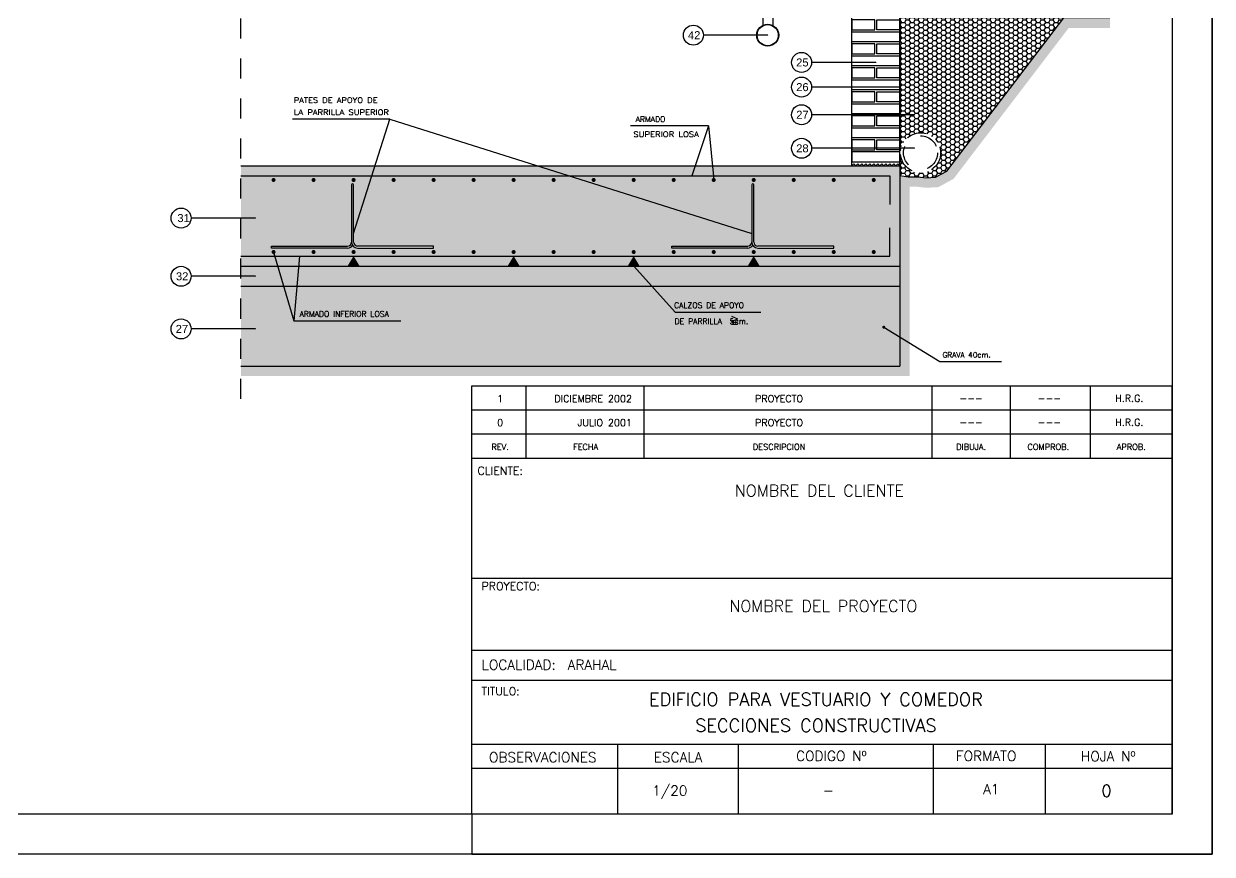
# Model space of a CAD drawing. Header units: millimetres. Extents: x 329.7 to 341.5, y 196.8 to 208.7.
# Drawn here: x 335.6 to 341.54, y 196.8 to 200.95 of the extents above; entities that cross this region are included whole.
import ezdxf
from ezdxf.enums import TextEntityAlignment as Align

# ---------------------------------------------------------------- set-up
doc = ezdxf.new("R2010")
doc.units = ezdxf.units.MM
for name, pattern in [('CYPELINEA', [0]), ('TRAZO_Y_PUNTO', [1, 0.5, -0.25, 0, -0.25]), ('TRAZOS', [0.75, 0.5, -0.25]), ('TRAZOS2', [9.525, 6.35, -3.175])]:
    doc.linetypes.add(name, pattern=pattern)
for name, color, linetype in [('0-CYPE1', 2, 'CYPELINEA'), ('0-CYPE2', 4, 'CYPELINEA'), ('0-CYPE4', 6, 'CYPELINEA'), ('001', 9, 'Continuous'), ('01', 9, 'Continuous'), ('013', 1, 'Continuous'), ('015', 1, 'Continuous'), ('018', 3, 'Continuous'), ('07', 6, 'Continuous'), ('CIANO', 4, 'Continuous'), ('MUROS', 2, 'Continuous')]:
    doc.layers.add(name, color=color, linetype=linetype)
doc.styles.add('romans', font='romans.shx')
doc.styles.add('ROMANT', font='ROMANT.SHX')
doc.styles.add('SMALL', font='ARIAL.TTF', dxfattribs={"height": 0.1})
doc.styles.get("Standard").update_dxf_attribs({"font": 'romans.shx'})
doc.dimstyles.new('20', dxfattribs={"dimscale": 0.02, "dimtxt": 2, "dimasz": 1, "dimexe": 1, "dimexo": 1, "dimgap": 1, "dimtad": 0, "dimtih": 1, "dimtoh": 1, "dimzin": 1, "dimdsep": 46, "dimtxsty": 'romans', "dimblk1": 'ARCHTICK', "dimblk2": 'DOTSMALL', "dimsah": 1, "dimcen": 0.5, "dimclrd": 1, "dimclre": 1, "dimclrt": 4, "dimadec": 0, "dimazin": 0, "dimtfac": 1, "dimtofl": 0, "dimtmove": 0, "dimatfit": 3, "dimldrblk": 'DOTSMALL', "dimfxl": 1, "dimtolj": 1, "dimtzin": 0, "dimarcsym": 0})
pattern_1 = [(0, (-466.010691, -634.69205), (0.0225, 0.012990381), [0.015, -0.03]), (120, (-466.010691, -634.69205), (-0.02249999995, 0.01299038109), [0.015, -0.03]), (60, (-466.010691, -634.69205), (5e-11, 0.02598076209), [-0.03, 0.015])]

# ---------------------------------------------------------------- blocks, each defined once
blk = doc.blocks.new('_DOTSMALL')
at = {"color": 0, "linetype": 'ByBlock', "const_width": 0.5}
blk.add_lwpolyline([(-0.0625, 0, 1), (0.0625, 0, 1)], format="xyb", close=True, dxfattribs=at)

msp = doc.modelspace()

# ---------------------------------------------------------------- hatches: boundary and pattern name
at = {"layer": '001'}
h = msp.add_hatch(dxfattribs=at)
h.set_pattern_fill('AR-PARQ1', color=256, scale=0.00025, angle=45, style=0)
h.paths.add_polyline_path([(340.0245, 199.3502), (339.9745, 199.3807), (339.9745, 199.2354), (336.6817, 199.2354), (336.6817, 199.1854), (340.0245, 199.1854)])
h.paths.add_polyline_path([(340.0245, 200.1316), (340.0619, 200.1316), (340.1042, 200.1263), (340.1674, 200.1297), (340.2431, 200.1709), (340.8191, 200.9254), (341.0245, 200.9254), (341.0245, 200.9754), (340.7944, 200.9754), (340.2098, 200.2097), (340.1534, 200.179), (340.106, 200.1764), (340.065, 200.1816), (340.0163, 200.1816), (339.9745, 200.188), (339.9745, 199.6354), (339.9745, 199.3807), (340.0245, 199.3502)])
at = {"layer": '01', "linetype": 'TRAZOS2', "ltscale": 0.07}
h = msp.add_hatch(dxfattribs=at)
h.set_pattern_fill('HONEY,_O', color=256, scale=0.12)
h.set_pattern_definition(pattern_1)
h.paths.add_polyline_path([(340.7944, 200.9754), (339.9745, 200.9754), (339.9745, 200.188), (340.0163, 200.1816), (340.065, 200.1816), (340.106, 200.1764), (340.1534, 200.179), (340.2098, 200.2097)])
h.paths.add_polyline_path([(340.1785, 200.3011, -1), (339.9785, 200.3011, -1)], flags=16)
h.paths.add_polyline_path([(340.1635, 200.3011, -1), (339.9935, 200.3011, -1)], flags=0)
at = {"layer": '01', "ltscale": 0.07}
h = msp.add_hatch(dxfattribs=at)
h.set_pattern_fill('AR-CONC,_O', color=256, scale=0.012)
h.set_pattern_definition([(50, (-466.01069, -634.69205), (0.086071222, -0.007530256), [0.009, -0.099]), (355, (-466.01069, -634.69205), (-0.01665016, 0.090263056), [0.0072, -0.0792]), (100.4514, (-466.00352, -634.69268), (0.069421126, 0.082732745), [0.007648823, -0.0841370534]), (46.1842, (-466.01069, -634.66805), (0.128068926, -0.019862282), [0.0135, -0.1485]), (96.6356, (-466.00002, -634.6697), (0.112159525, 0.116894145), [0.011473235, -0.12620556]), (351.1842, (-466.01069, -634.66805), (0.112159433, 0.116894232), [0.0108, -0.1188]), (21, (-465.99869, -634.67405), (0.0716288463, -0.048314267), [0.009, -0.099]), (326, (-465.99869, -634.67405), (0.02919784, 0.0870180054), [0.0072, -0.0792]), (71.4514, (-465.99272, -634.67808), (0.1008267154, 0.0387036596), [0.007648823, -0.0841370534]), (37.5, (-466.01069, -634.69205), (0.0014591826, 0.0399472625), [0, -0.07824, 0, -0.0804, 0, -0.0795]), (7.5, (-466.01069, -634.69205), (0.0315683445, 0.0473294054), [0, -0.04584, 0, -0.07644, 0, -0.0303]), (327.5, (-466.03745, -634.69205), (0.0640586923, -0.0027065846), [0, -0.03, 0, -0.0936, 0, -0.1242]), (317.5, (-466.04945, -634.69205), (0.0699823403, 0.012012598), [0, -0.039, 0, -0.06216, 0, -0.0882])])
h.paths.add_polyline_path([(337.2345, 200.1404, -1), (337.2445, 200.1404), (337.2445, 199.898), (337.336, 200.1854), (336.6817, 200.1854), (336.6817, 199.7854), (336.8504, 199.7854), (336.8459, 199.8006, -0.072265), (336.8445, 199.8004, -0.414214), (336.8395, 199.8054, -1), (336.8495, 199.8054, -0.332011), (336.8459, 199.8006), (336.8504, 199.7854), (336.9745, 199.7854), (336.9702, 199.7354), (339.9745, 199.7354), (339.9745, 200.2354), (339.9745, 200.2354), (339.9545, 200.2354), (339.9545, 200.2354), (339.9545, 200.2354), (339.9345, 200.2354), (339.9345, 200.2354), (339.9345, 200.2354), (339.9145, 200.2354), (339.9145, 200.2354), (339.9145, 200.2354), (339.8945, 200.2354), (339.8945, 200.2354), (339.8945, 200.2354), (339.8745, 200.2354), (339.8745, 200.2354), (339.8745, 200.2354), (339.8545, 200.2354), (339.8545, 200.2354), (339.8545, 200.2354), (339.8345, 200.2354), (339.8345, 200.2354), (339.8345, 200.2354), (339.8145, 200.2354), (339.8145, 200.2354), (339.8145, 200.2354), (339.7945, 200.2354), (339.7945, 200.2354), (339.7945, 200.2354), (339.7745, 200.2354), (339.7745, 200.2354), (339.7745, 200.2354), (339.7545, 200.2354), (339.7545, 200.2354), (339.7545, 200.2354), (339.7345, 200.2354), (339.7345, 200.2354), (339.7345, 200.2354), (339.4375, 200.2354), (339.444, 200.1704, -0.443936), (339.4495, 200.1654, -1), (339.4395, 200.1654, -0.385103), (339.444, 200.1704), (339.4425, 200.1854), (338.3251, 200.1854), (339.2345, 199.898), (339.2345, 200.1404, -1), (339.2445, 200.1404), (339.2445, 199.8554, 0.414214), (339.2645, 199.8354), (339.6445, 199.8354), (339.6445, 199.8254), (339.2645, 199.8254, -0.251381), (339.2395, 199.8388, -0.251381), (339.2145, 199.8254), (338.8345, 199.8254), (338.8345, 199.8354), (339.2145, 199.8354, 0.414214), (339.2345, 199.8554), (339.2345, 199.898), (338.3251, 200.1854), (337.336, 200.1854), (337.2445, 199.898), (337.2445, 199.8554, 0.414214), (337.2645, 199.8354), (337.6445, 199.8354), (337.6445, 199.8254), (337.2645, 199.8254, -0.251381), (337.2395, 199.8388, -0.251381), (337.2145, 199.8254), (336.8345, 199.8254), (336.8345, 199.8354), (337.2145, 199.8354, 0.414214), (337.2345, 199.8554)])
h.paths.add_polyline_path([(337.352, 200.2354), (336.6817, 200.2354), (336.6817, 200.1854), (337.336, 200.1854)], flags=17)
h.paths.add_polyline_path([(338.1669, 200.2354), (337.352, 200.2354), (337.336, 200.1854), (338.3251, 200.1854)], flags=17)
h.paths.add_polyline_path([(339.3511, 200.2354), (338.1669, 200.2354), (338.3251, 200.1854), (339.3345, 200.1854)], flags=17)
h.paths.add_polyline_path([(339.4375, 200.2354), (339.3511, 200.2354), (339.3345, 200.1854), (339.4425, 200.1854)], flags=16)
h.paths.add_polyline_path([(336.9745, 199.7854), (336.8504, 199.7854), (336.8653, 199.7354), (336.9702, 199.7354)])
h.paths.add_polyline_path([(336.8504, 199.7854), (336.6817, 199.7854), (336.6817, 199.7354), (336.8653, 199.7354)], flags=16)
h = msp.add_hatch(dxfattribs=at)
h.set_pattern_fill('AR-SAND,_O', color=256, scale=0.012)
h.set_pattern_definition([(37.5, (-466.010691, -634.69205), (-0.0007559203, 0.02312188523), [0, -0.01824, 0, -0.0204, 0, -0.0195]), (7.5, (-466.01069, -634.69205), (0.0212373205, 0.0338657528), [0, -0.00984, 0, -0.01644, 0, -0.0063]), (327.5, (-466.025451, -634.69205), (0.03736970234, 6.790864e-05), [0, -0.006, 0, -0.0216, 0, -0.0282]), (317.5, (-466.02545, -634.69205), (0.03607351925, 0.0105321068), [0, -0.003, 0, -0.01416, 0, -0.0162])])
h.paths.add_polyline_path([(336.6817, 199.7354), (336.6817, 199.6354), (336.895, 199.6354), (336.8653, 199.7354)])
h.paths.add_polyline_path([(336.8653, 199.7354), (336.895, 199.6354), (336.9615, 199.6354), (336.9702, 199.7354)])
h.paths.add_polyline_path([(336.9702, 199.7354), (336.9615, 199.6354), (338.735, 199.6354), (338.6445, 199.7354)])
h.paths.add_polyline_path([(338.6445, 199.7354), (338.735, 199.6354), (339.9745, 199.6354), (339.9745, 199.7354)])
h = msp.add_hatch(dxfattribs=at)
h.set_pattern_fill('HONEY,_O', color=256, scale=0.12)
h.set_pattern_definition(pattern_1)
h.paths.add_polyline_path([(339.9745, 199.6354), (336.9615, 199.6354), (336.9465, 199.4618), (336.895, 199.6354), (336.6817, 199.6354), (336.6817, 199.2354), (339.9745, 199.2354), (339.9745, 199.3807), (339.8979, 199.4275, 0.137894), (339.8984, 199.4295, 0.000001), (339.8984, 199.4295, 0.999995), (339.8908, 199.4295, 1), (339.8984, 199.4295, -0.137895), (339.8979, 199.4275), (339.9745, 199.3807)])
h.paths.add_polyline_path([(336.9615, 199.6354), (336.895, 199.6354), (336.9465, 199.4618)], flags=16)
edge = h.paths.add_edge_path(flags=16)
edge.add_line((339.1335, 199.4586), (339.1641, 199.472))
edge.add_line((339.1335, 199.4548), (339.1641, 199.4548))
edge.add_line((339.1335, 199.4454), (339.1641, 199.4454))
edge.add_line((339.1335, 199.4854), (339.1641, 199.472))
h.paths.add_polyline_path([(336.9675, 199.4748), (337.4935, 199.4748), (337.4935, 199.5168), (336.9675, 199.5168)], flags=24)
h.paths.add_polyline_path([(338.8422, 199.4384), (339.2775, 199.4384), (339.2775, 199.4804), (338.8422, 199.4804)], flags=24)
h.paths.add_polyline_path([(338.8394, 199.5184), (339.2547, 199.5184), (339.2547, 199.5604), (338.8394, 199.5604)], flags=24)

# ---------------------------------------------------------------- linework, layer by layer
at = {"color": 6}
for p, q in [((337.8362, 198.776), (337.8362, 199.136)), ((337.8362, 199.136), (341.3362, 199.136)), ((341.3362, 198.776), (341.3362, 199.136)), ((337.8362, 199.016), (341.3362, 199.016)), ((337.8362, 198.896), (341.3362, 198.896)), ((337.8362, 198.776), (341.3362, 198.776)), ((337.8362, 198.776), (341.3362, 198.776)), ((337.8362, 196.996), (337.8362, 198.776)), ((341.3362, 196.996), (341.3362, 198.776)), ((337.8362, 198.176), (341.3362, 198.176)), ((337.8362, 197.816), (341.3362, 197.816)), ((337.8362, 197.666), (341.3362, 197.666)), ((337.8362, 197.346), (341.3362, 197.346)), ((341.3362, 196.996), (337.8362, 196.996))]:
    msp.add_line(p, q, dxfattribs=at)
at = {"color": 7}
for p, q in [((338.1077, 198.776), (338.1077, 199.136)), ((338.6962, 198.776), (338.6962, 199.136)), ((340.1372, 198.776), (340.1372, 199.136)), ((340.5285, 198.776), (340.5285, 199.136)), ((340.9278, 198.776), (340.9278, 199.136)), ((338.5657, 196.996), (338.5657, 197.346)), ((339.1678, 196.996), (339.1678, 197.346)), ((340.1423, 196.996), (340.1423, 197.346)), ((340.7036, 196.996), (340.7036, 197.3467)), ((337.8362, 197.226), (341.3362, 197.226))]:
    msp.add_line(p, q, dxfattribs=at)
at = {"layer": '0-CYPE1', "linetype": 'TRAZOS', "ltscale": 0.02}
for radius in [0.1, 0.085]:
    msp.add_circle((340.0785, 200.3011), radius, dxfattribs=at)
at = {"layer": '0-CYPE2'}
for p, q in [((339.1335, 199.4854), (339.1641, 199.472)), ((339.1335, 199.4586), (339.1641, 199.472)), ((339.1335, 199.4548), (339.1641, 199.4548)), ((339.1335, 199.4454), (339.1641, 199.4454))]:
    msp.add_line(p, q, dxfattribs=at)
at = {"layer": '0-CYPE2', "color": 5, "linetype": 'TRAZO_Y_PUNTO', "ltscale": 0.07, "const_width": 0.003}
msp.add_lwpolyline([(341.0245, 200.9754), (339.9745, 200.9754), (339.9745, 199.6354), (336.6817, 199.6354)], dxfattribs=at)
at = {"layer": '0-CYPE2', "color": 4, "ltscale": 0.07}
msp.add_lwpolyline([(339.9745, 200.188), (340.0163, 200.1816), (340.065, 200.1816), (340.106, 200.1764), (340.1534, 200.179), (340.2098, 200.2097), (340.7944, 200.9754)], dxfattribs=at)
at = {"layer": '0-CYPE2'}
for points, const_width in [([(336.8395, 200.1654, 1), (336.8495, 200.1654, 1)], 0.01), ([(337.0395, 200.1654, 1), (337.0495, 200.1654, 1)], 0.01), ([(337.2395, 200.1654, 1), (337.2495, 200.1654, 1)], 0.01), ([(337.4395, 200.1654, 1), (337.4495, 200.1654, 1)], 0.01), ([(337.6395, 200.1654, 1), (337.6495, 200.1654, 1)], 0.01), ([(337.8395, 200.1654, 1), (337.8495, 200.1654, 1)], 0.01), ([(338.0395, 200.1654, 1), (338.0495, 200.1654, 1)], 0.01), ([(338.2395, 200.1654, 1), (338.2495, 200.1654, 1)], 0.01), ([(338.4395, 200.1654, 1), (338.4495, 200.1654, 1)], 0.01), ([(338.6395, 200.1654, 1), (338.6495, 200.1654, 1)], 0.01), ([(338.8395, 200.1654, 1), (338.8495, 200.1654, 1)], 0.01), ([(339.0395, 200.1654, 1), (339.0495, 200.1654, 1)], 0.01), ([(339.2395, 200.1654, 1), (339.2495, 200.1654, 1)], 0.01), ([(339.4395, 200.1654, 1), (339.4495, 200.1654, 1)], 0.01), ([(339.6395, 200.1654, 1), (339.6495, 200.1654, 1)], 0.01), ([(339.8395, 200.1654, 1), (339.8495, 200.1654, 1)], 0.01), ([(336.8395, 199.8054, 1), (336.8495, 199.8054, 1)], 0.01), ([(337.0395, 199.8054, 1), (337.0495, 199.8054, 1)], 0.01), ([(337.2395, 199.8054, 1), (337.2495, 199.8054, 1)], 0.01), ([(337.4395, 199.8054, 1), (337.4495, 199.8054, 1)], 0.01), ([(337.6395, 199.8054, 1), (337.6495, 199.8054, 1)], 0.01), ([(337.8395, 199.8054, 1), (337.8495, 199.8054, 1)], 0.01), ([(338.0395, 199.8054, 1), (338.0495, 199.8054, 1)], 0.01), ([(338.2395, 199.8054, 1), (338.2495, 199.8054, 1)], 0.01), ([(338.4395, 199.8054, 1), (338.4495, 199.8054, 1)], 0.01), ([(338.6395, 199.8054, 1), (338.6495, 199.8054, 1)], 0.01), ([(338.8395, 199.8054, 1), (338.8495, 199.8054, 1)], 0.01), ([(339.0395, 199.8054, 1), (339.0495, 199.8054, 1)], 0.01), ([(339.2395, 199.8054, 1), (339.2495, 199.8054, 1)], 0.01), ([(339.4395, 199.8054, 1), (339.4495, 199.8054, 1)], 0.01), ([(339.6395, 199.8054, 1), (339.6495, 199.8054, 1)], 0.01), ([(339.8395, 199.8054, 1), (339.8495, 199.8054, 1)], 0.01), ([(339.8908, 199.4295, 1), (339.8984, 199.4295, 1)], 0.0076)]:
    msp.add_lwpolyline(points, format="xyb", close=True, dxfattribs=dict(at, const_width=const_width))
at = {"layer": '0-CYPE4'}
for p, q in [((336.6817, 200.1854), (339.9245, 200.1854)), ((336.6817, 199.7854), (339.9245, 199.7854))]:
    msp.add_line(p, q, dxfattribs=at)
at = {"layer": '0-CYPE4', "linetype": 'Continuous', "ltscale": 0.07}
for p, q in [((339.9245, 200.1854), (339.9245, 200.0433)), ((339.9245, 199.7854), (339.9245, 199.9262))]:
    msp.add_line(p, q, dxfattribs=at)
at = {"layer": '013'}
for p, q in [((339.7345, 200.2354), (339.7445, 200.2454)), ((339.7445, 200.2454), (339.7545, 200.2354)), ((339.7545, 200.2354), (339.7645, 200.2454)), ((339.7645, 200.2454), (339.7745, 200.2354)), ((339.7745, 200.2354), (339.7845, 200.2454)), ((339.7845, 200.2454), (339.7945, 200.2354)), ((339.7945, 200.2354), (339.8045, 200.2454)), ((339.8045, 200.2454), (339.8145, 200.2354)), ((339.8145, 200.2354), (339.8245, 200.2454)), ((339.8245, 200.2454), (339.8345, 200.2354)), ((339.8345, 200.2354), (339.8445, 200.2454)), ((339.8445, 200.2454), (339.8545, 200.2354)), ((339.8545, 200.2354), (339.8645, 200.2454)), ((339.8645, 200.2454), (339.8745, 200.2354)), ((339.8745, 200.2354), (339.8845, 200.2454)), ((339.8845, 200.2454), (339.8945, 200.2354)), ((339.8945, 200.2354), (339.9045, 200.2454)), ((339.9045, 200.2454), (339.9145, 200.2354)), ((339.9145, 200.2354), (339.9245, 200.2454)), ((339.9245, 200.2454), (339.9345, 200.2354)), ((339.9345, 200.2354), (339.9445, 200.2454)), ((339.9445, 200.2454), (339.9545, 200.2354)), ((339.9545, 200.2354), (339.9645, 200.2454)), ((339.9645, 200.2454), (339.9745, 200.2354)), ((337.2345, 200.1404), (337.2345, 199.8554)), ((337.2445, 199.8554), (337.2445, 200.1404)), ((339.2345, 200.1404), (339.2345, 199.8554)), ((339.2445, 199.8554), (339.2445, 200.1404)), ((336.8345, 199.8354), (337.2145, 199.8354)), ((336.8345, 199.8254), (336.8345, 199.8354)), ((337.2145, 199.8254), (336.8345, 199.8254)), ((337.6445, 199.8354), (337.2645, 199.8354)), ((337.2645, 199.8254), (337.6445, 199.8254)), ((337.6445, 199.8254), (337.6445, 199.8354)), ((338.8345, 199.8354), (339.2145, 199.8354)), ((338.8345, 199.8254), (338.8345, 199.8354)), ((339.2145, 199.8254), (338.8345, 199.8254)), ((339.6445, 199.8354), (339.2645, 199.8354)), ((339.2645, 199.8254), (339.6445, 199.8254)), ((339.6445, 199.8254), (339.6445, 199.8354))]:
    msp.add_line(p, q, dxfattribs=at)
at = {"layer": '013', "ltscale": 1.5}
for centre in [(338.9429, 200.889), (339.4837, 200.7528), (339.4837, 200.6295), (339.4837, 200.4915), (339.4837, 200.3236), (336.3824, 199.975), (336.3824, 199.684), (336.3824, 199.4211)]:
    msp.add_circle(centre, 0.05, dxfattribs=at)
at = {"layer": '013'}
for centre, radius, start, end in [((337.2395, 200.1404), 0.005, 0, 180), ((339.2395, 200.1404), 0.005, 0, 180), ((337.2145, 199.8554), 0.02, 270, 0), ((337.2145, 199.8554), 0.03, 270, 326.41584), ((337.2645, 199.8554), 0.03, 180, 270), ((337.2645, 199.8554), 0.02, 180, 270), ((339.2145, 199.8554), 0.02, 270, 0), ((339.2145, 199.8554), 0.03, 270, 326.41584), ((339.2645, 199.8554), 0.03, 180, 270), ((339.2645, 199.8554), 0.02, 180, 270)]:
    msp.add_arc(centre, radius, start, end, dxfattribs=at)
for points in [[(337.2145, 199.7354), (337.2745, 199.7354), (337.2445, 199.7854)], [(338.0145, 199.7354), (338.0745, 199.7354), (338.0445, 199.7854)], [(338.6745, 199.7354), (338.6145, 199.7354), (338.6445, 199.7854)], [(339.2145, 199.7354), (339.2745, 199.7354), (339.2445, 199.7854)]]:
    msp.add_solid(points, dxfattribs=at)
at = {"layer": '015', "linetype": 'TRAZOS2', "ltscale": 0.007}
msp.add_line((336.6817, 199.0723), (336.6817, 206.1606), dxfattribs=at)
at = {"layer": '015'}
for p, q in [((339.7345, 200.2354), (339.7345, 201.0354)), ((339.9745, 200.2354), (339.9745, 201.0354))]:
    msp.add_line(p, q, dxfattribs=at)
at = {"layer": '015', "linetype": 'Continuous'}
msp.add_line((337.4265, 200.4694), (336.9396, 200.4694), dxfattribs=at)
at = {"layer": '015', "color": 1}
for p, q in [((337.2445, 199.898), (337.4265, 200.4694)), ((337.4265, 200.4694), (339.2345, 199.898)), ((339.0186, 200.4354), (338.6294, 200.4354)), ((339.0186, 200.4354), (338.9358, 200.1854)), ((339.0186, 200.4354), (339.0458, 200.1654)), ((336.8445, 199.8054), (336.9465, 199.4618)), ((336.9745, 199.7854), (336.9465, 199.4618)), ((338.6445, 199.7354), (338.8526, 199.5054)), ((338.8526, 199.5054), (339.2795, 199.5054)), ((336.9465, 199.4618), (337.4815, 199.4618)), ((339.8946, 199.4295), (340.175, 199.2583)), ((340.175, 199.2583), (340.4832, 199.2583))]:
    msp.add_line(p, q, dxfattribs=at)
at = {"layer": '015'}
msp.add_lwpolyline([(329.6562, 196.796), (329.6562, 208.676), (341.5362, 208.676), (341.5362, 196.796)], close=True, dxfattribs=at)
for points in [[(341.5362, 196.796), (341.5362, 202.736), (341.3362, 202.736)], [(337.8362, 196.996), (337.8362, 196.796), (341.5362, 196.796)]]:
    msp.add_lwpolyline(points, dxfattribs=at)
at = {"layer": '018', "linetype": 'Continuous'}
for points in [[(339.7345, 200.9154), (339.8495, 200.9154), (339.8495, 200.9654), (339.7345, 200.9654)], [(339.9745, 200.9154), (339.8595, 200.9154), (339.8595, 200.9654), (339.9745, 200.9654)], [(339.7345, 200.9054), (339.9745, 200.9054), (339.9745, 200.8554), (339.7345, 200.8554)], [(339.7345, 200.7954), (339.8495, 200.7954), (339.8495, 200.8454), (339.7345, 200.8454)], [(339.9745, 200.7954), (339.8595, 200.7954), (339.8595, 200.8454), (339.9745, 200.8454)], [(339.7345, 200.7854), (339.9745, 200.7854), (339.9745, 200.7354), (339.7345, 200.7354)], [(339.7345, 200.6754), (339.8495, 200.6754), (339.8495, 200.7254), (339.7345, 200.7254)], [(339.9745, 200.6754), (339.8595, 200.6754), (339.8595, 200.7254), (339.9745, 200.7254)], [(339.7345, 200.6654), (339.9745, 200.6654), (339.9745, 200.6154), (339.7345, 200.6154)], [(339.7345, 200.5554), (339.8495, 200.5554), (339.8495, 200.6054), (339.7345, 200.6054)], [(339.9745, 200.5554), (339.8595, 200.5554), (339.8595, 200.6054), (339.9745, 200.6054)], [(339.7345, 200.5454), (339.9745, 200.5454), (339.9745, 200.4954), (339.7345, 200.4954)], [(339.7345, 200.4354), (339.8495, 200.4354), (339.8495, 200.4854), (339.7345, 200.4854)], [(339.9745, 200.4354), (339.8595, 200.4354), (339.8595, 200.4854), (339.9745, 200.4854)], [(339.7345, 200.4254), (339.9745, 200.4254), (339.9745, 200.3754), (339.7345, 200.3754)], [(339.7345, 200.3154), (339.8495, 200.3154), (339.8495, 200.3654), (339.7345, 200.3654)], [(339.9745, 200.3154), (339.8595, 200.3154), (339.8595, 200.3654), (339.9745, 200.3654)], [(339.7345, 200.2554), (339.9745, 200.2554), (339.9745, 200.3054), (339.7345, 200.3054)]]:
    msp.add_lwpolyline(points, close=True, dxfattribs=at)
at = {"layer": '07'}
msp.add_lwpolyline([(330.1562, 196.996), (330.1562, 208.476), (341.3362, 208.476), (341.3362, 196.996)], close=True, dxfattribs=at)
at = {"layer": 'MUROS', "linetype": 'Continuous', "ltscale": 0.07}
for p, q in [((339.2895, 201.305), (339.2895, 200.938)), ((339.3395, 201.305), (339.3395, 200.938))]:
    msp.add_line(p, q, dxfattribs=at)
at = {"layer": 'MUROS'}
for p, q in [((336.6817, 200.2354), (339.9745, 200.2354)), ((339.9745, 200.2354), (339.9745, 199.2354)), ((336.6817, 199.7354), (339.9745, 199.7354)), ((336.6817, 199.6354), (339.9745, 199.6354)), ((336.6817, 199.2354), (339.9745, 199.2354))]:
    msp.add_line(p, q, dxfattribs=at)
at = {"layer": 'MUROS', "linetype": 'Continuous', "ltscale": 0.07}
for radius in [0.055, 0.053]:
    msp.add_circle((339.3145, 200.889), radius, dxfattribs=at)

# ---------------------------------------------------------------- texts
at = {"color": 7, "style": 'romans'}
for s, height, p in [('1', 0.035, (337.9771, 199.055)), ('PROYECTO', 0.035, (339.3712, 199.055)), ('---', 0.035, (340.3312, 199.0565)), ('---', 0.035, (340.7225, 199.0565)), ('H.R.G.', 0.035, (341.1218, 199.0565)), ('0', 0.035, (337.9771, 198.935)), ('PROYECTO', 0.035, (339.3712, 198.935)), ('---', 0.035, (340.3312, 198.9365)), ('---', 0.035, (340.7225, 198.9365)), ('H.R.G.', 0.035, (341.1218, 198.9365)), ('REV.', 0.03, (337.9771, 198.8165)), ('FECHA', 0.03, (338.4043, 198.8165)), ('DESCRIPCION', 0.03, (339.3712, 198.8165)), ('DIBUJA.', 0.03, (340.3312, 198.8165)), ('COMPROB.', 0.03, (340.7167, 198.8165)), ('APROB.', 0.03, (341.1313, 198.8165)), ('OBSERVACIONES', 0.05, (338.1901, 197.2554)), ('ESCALA', 0.05, (338.8666, 197.2554)), ('CODIGO Nº', 0.05, (339.6321, 197.2623)), ('FORMATO', 0.05, (340.4063, 197.2623)), ('HOJA Nº', 0.05, (341.0158, 197.2604))]:
    msp.add_text(s, height=height, dxfattribs=at).set_placement(p, align=Align.CENTER)
for s, p in [('DICIEMBRE 2002', (338.6355, 199.055)), ('JULIO 2001', (338.6355, 198.935))]:
    msp.add_text(s, height=0.035, dxfattribs=at).set_placement(p, align=Align.RIGHT)
for s, height, p in [('CLIENTE:', 0.04, (337.8644, 198.6925)), ('PROYECTO:', 0.04, (337.8843, 198.1156)), ('LOCALIDAD:', 0.05, (337.8843, 197.7178)), ('TITULO:', 0.04, (337.8843, 197.5905))]:
    msp.add_text(s, height=height, dxfattribs=at).set_placement(p)
at = {"color": 2, "style": 'ROMANT'}
for s, p in [('NOMBRE DEL CLIENTE', (339.573, 198.5839)), ('NOMBRE DEL PROYECTO', (339.5929, 198.007))]:
    msp.add_text(s, height=0.058, dxfattribs=at).set_placement(p, align=Align.CENTER)
at = {"style": 'romans'}
for s, height, p in [('ARAHAL', 0.05, (338.3147, 197.7178)), ('A1', 0.05, (340.3913, 197.096)), ('0', 0.06, (340.9822, 197.083))]:
    msp.add_text(s, height=height, dxfattribs=at).set_placement(p)
for s, height, p in [('EDIFICIO PARA VESTUARIO Y COMEDOR', 0.065, (339.5552, 197.5373)), ('SECCIONES CONSTRUCTIVAS', 0.065, (339.5552, 197.4071)), ('1/20', 0.05, (338.825, 197.0888)), ('-', 0.05, (339.6172, 197.0899))]:
    msp.add_text(s, height=height, dxfattribs=at).set_placement(p, align=Align.CENTER)
at = {"layer": '0-CYPE2'}
for s, width, p, p2 in [('PATES DE APOYO DE', 0.982746, (336.9453, 200.5508), (337.3645, 200.5508)), ('LA PARRILLA SUPERIOR', 1.013546, (336.9465, 200.4904), (337.4213, 200.4904)), ('SUPERIOR LOSA', 1.028086, (338.6429, 200.3802), (338.9705, 200.3802))]:
    msp.add_text(s, height=0.02666, dxfattribs=dict(at, width=width)).set_placement(p, p2, align=Align.FIT)
for s, height, p in [('ARMADO', 0.028, (338.6542, 200.4554)), ('CALZOS DE APOYO', 0.028, (338.8464, 199.5254)), ('ARMADO INFERIOR LOSA', 0.028, (336.9745, 199.4818)), ('DE PARRILLA  5cm.', 0.028, (338.8492, 199.4454)), ('GRAVA 40cm.', 0.02666, (340.1886, 199.2783))]:
    msp.add_text(s, height=height, dxfattribs=at).set_placement(p)
at = {"layer": 'CIANO', "style": 'SMALL'}
for s, p in [('42', (338.9468, 200.889)), ('25', (339.4876, 200.7528)), ('26', (339.4879, 200.6295)), ('27', (339.4879, 200.4915)), ('28', (339.4878, 200.3236)), ('31', (336.395, 199.975)), ('32', (336.3877, 199.684)), ('27', (336.3866, 199.4211))]:
    msp.add_text(s, height=0.04, dxfattribs=at).set_placement(p, align=Align.MIDDLE_CENTER)

# ---------------------------------------------------------------- leaders
at = {"layer": '01', "color": 3, "ltscale": 1.5}
for points in [[(339.3145, 200.889), (338.9929, 200.889)], [(339.8553, 200.7528), (339.5337, 200.7528)], [(339.9745, 200.6295), (339.5337, 200.6295)], [(340.0476, 200.4915), (339.5337, 200.4915)], [(340.0476, 200.3236), (339.5337, 200.3236)], [(336.754, 199.975), (336.4324, 199.975)], [(336.754, 199.684), (336.4324, 199.684)], [(336.754, 199.4211), (336.4324, 199.4211)]]:
    msp.add_leader(points, dimstyle='20', override={"dimldrblk": 'DOTSMALL'}, dxfattribs=at)

doc.saveas('drawing.dxf')
